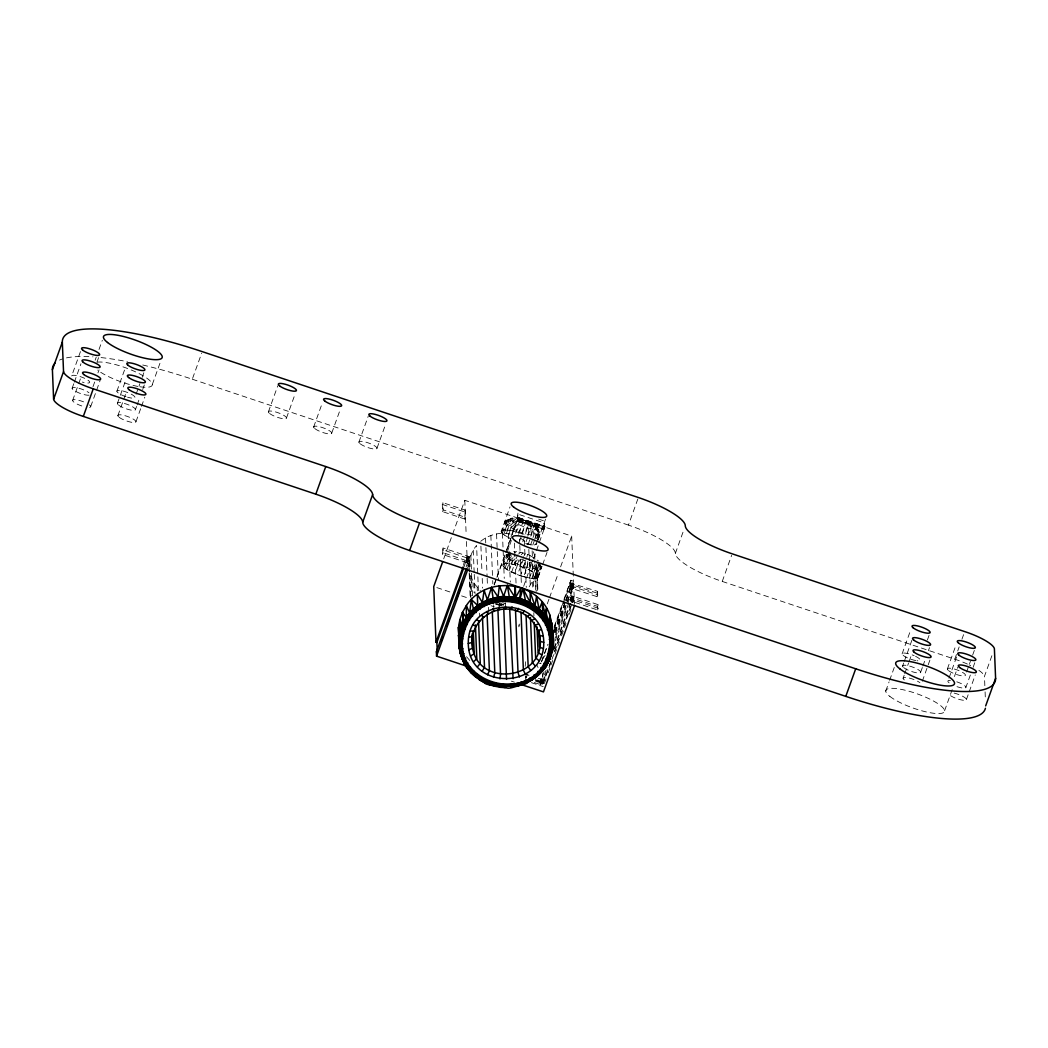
<?xml version="1.0" encoding="UTF-8"?>
<svg xmlns="http://www.w3.org/2000/svg" width="1048" height="1048" viewBox="0 0 1048 1048"><rect width="100%" height="100%" fill="white"/><g stroke="black" fill="none" stroke-linecap="round" stroke-linejoin="round"><path stroke-width="0.75" stroke-dasharray="5 3.75" d="M528.415 521.734L536.484 526.554L540.008 534.598C527.995 536.668 512.695 531.061 504.612 521.943L505.621 520.659L513.651 517.856L528.415 521.734L528.336 525.428L524.93 534.912M529.725 557.785L529.777 555.322L527.524 554.405L520.633 552.27L513.703 551.51M465.181 510.153L464.854 519.074L442.584 511.621L442.295 504.429L442.911 502.699L465.181 510.153L464.854 519.074L465.469 517.345L443.199 509.904L442.911 502.699M517.385 519.991L517.987 512.21L517.463 520.319M512.328 534.061L517.28 520.306L544.187 529.266L544.724 521.157L537.297 518.668M478.425 590.574L476.591 545.419C470.526 552.61 468.142 562.239 469.137 571.488M537.218 590.64L536.864 565.579L537.912 591.386M525.716 533.655L526.45 527.904L513.834 522.48L510.848 519.808L511.372 518.157M527.812 561.492L527.079 567.243L523.659 576.728L520.568 575.771L517.476 574.658L523.175 559.946L525.493 560.772L520.568 575.771C514.673 572.745 505.988 571.409 502.555 565.016L503.564 563.732L506.603 563.326L514.096 564.427L517.516 554.942M517.555 519.441L544.122 528.926L517.437 519.834M544.279 528.375L544.095 522.873L517.371 513.939M526.162 520.817L521.917 533.694L515.734 531.624L519.14 522.14L521.524 519.271M526.974 556.671L527.524 554.405M468.784 559.449C468.692 551.759 463.386 561.44 463.661 565.383M467.814 567.282L469.137 563.313L468.102 561.23L443.186 552.728L442.99 547.934L469.714 556.868L470.107 566.47L469.176 569.051L468.757 557.588M529.214 586.814L534.978 576.845L536.432 571.291M467.041 555.977L466.897 562.645L468.98 564.256M522.625 532.698L524.131 527.183M513.834 522.48L508.909 526.424L505.49 535.908L502.333 533.432L501.193 531.428L503.485 529.83L512.734 530.838L516.153 521.354L519.271 518.681M523.659 576.728L531.978 578.483L537.192 578.208L538.2 576.937L537.061 574.933L540.467 565.448L541.371 568.186C529.358 570.256 514.07 564.636 505.974 555.532L506.983 554.248L502.87 565.933M526.45 527.904L535.633 529.253L537.166 528.611L537.113 527.367M554.064 630.136L563.785 601.159M564.296 599.639L569.916 582.871L597.661 591.373L597.19 596.705L572.483 588.662L566.143 604.238M517.306 520.777L544.03 529.725L517.306 520.777L512.354 534.546M80.46 351.604L71.631 376.127A9.589 2.266 19.8 0 1 80.054 376.546A9.589 2.266 19.8 0 1 89.656 381.891A9.589 2.266 19.8 0 1 82.334 382.088M72.115 388.323L73.779 383.725M74.329 382.192L80.958 363.787M72.613 400.506L78.128 385.179M78.692 383.647L81.443 375.97M95.145 360.211L96.246 357.145M99.01 349.482L102.324 340.286M96.901 362.254L98.564 357.656M92.984 386.712L95.185 380.581M97.949 372.905L99.049 369.839M90.718 406.559L100.097 380.503M116.878 391.271L125.708 366.735M117.376 403.454L126.205 378.931M117.874 415.65L126.703 391.114M136.083 394.258L139.947 383.529M142.161 377.398L143.812 372.787M135.48 409.506L136.581 406.441M137.131 404.908L139.895 397.244M142.659 389.581L144.31 384.983M135.978 421.702L140.943 407.895M141.493 406.362L144.807 397.166M152.314 384.485L160.593 361.495M142.738 364.992A149.183 35.331 19.8 0 1 192.295 379.219L201.674 353.163M268.393 411.89L277.772 385.821M286.497 417.942L295.326 393.419M313.653 427.034L322.483 402.498M331.744 433.086L340.587 408.55M358.901 442.164L368.293 416.095M377.005 448.216L385.834 423.693M442.584 511.621L443.199 509.904M466.897 562.645L442.57 554.457L442.99 547.934M442.57 554.457L443.186 552.728M443.71 558.833L452.029 535.738M452.592 534.192L464.788 500.315L571.684 536.078L573.518 581.168L565.2 604.277M464.264 566.47L466.714 557.85L442.374 549.65M466.046 567.06L469.714 556.868M517.424 524.472L513.69 529.07L510.271 538.567L503.682 534.624L501.193 531.428L510.035 506.891M501.507 532.345L505.621 520.659L512.341 517.922M502.333 533.432L506.904 520.345C518.642 520.804 531.31 524.773 539.943 532.934L537.506 539.707M505.241 529.738L508.66 520.253L513.651 517.856M503.682 534.624L507.101 525.14L512.485 521.511M507.415 529.882L510.834 520.398L515.275 517.961M501.193 531.428L503.485 529.83L509.944 530.249L513.35 520.764L517.175 518.236M494.158 584.522L511.778 535.594M494.184 585.007L496.385 578.889M496.935 577.356L506.289 551.366M506.839 549.833L511.804 536.078M523.175 559.946L520.908 559.029L517.882 563.955L514.463 573.439L505.044 568.212L502.555 565.016L506.42 554.287M506.983 552.741L511.398 540.48M515.551 533.078L519.546 525.441M503.708 567.02L508.267 553.92M506.603 563.326L510.022 553.842M505.044 568.212L508.463 558.728L513.847 555.099M509.944 530.249L518.826 532.594L523.843 519.991M518.55 534.297L521.812 526.358M508.778 563.47L511.214 556.684M506.852 569.496L510.271 559.999L515.21 556.069M502.555 565.016L504.848 563.418L511.306 563.837L514.712 554.353M509.079 570.819L512.485 561.335L516.874 557.051M519.703 540.834L521.655 535.41M511.634 572.143L515.053 562.658L518.786 558.06M522.795 541.79L524.747 536.366M519.048 559.789L517.096 565.213L529.122 569.798L537.061 574.933M527.76 536.209L531.166 526.725L530.537 522.703M527.734 537.152L525.297 543.938L532.79 545.039L536.602 544.082L536.838 543.349L534.546 544.947L523.646 543.349M530.812 536.183L533.733 528.061L532.463 523.699M511.306 563.837L520.188 566.169L523.594 556.684M528.087 544.528L530.537 537.742M533.026 537.506L535.96 529.384L534.126 524.694M530.615 544.894L533.052 538.122M523.279 567.282L526.699 557.798M534.834 538.79L537.768 530.668L535.489 525.664M532.79 545.039L534.742 539.615M535.227 538.266L536.209 535.554L534.31 529.319M536.668 538.633L539.104 531.86L536.484 526.554M536.982 538.174L537.965 535.462L535.633 529.253M526.293 568.501L529.712 559.016M535.829 544.633L537.283 540.558M537.938 540.283L545.667 518.812M538.056 540.021L540.008 534.598L537.166 528.611M520.568 575.771L529.45 578.103L535.908 578.535L538.2 576.937L535.711 573.741L529.122 569.798L532.528 560.313M523.659 586.304L533 559.829M533.576 558.767L544.017 529.24M531.677 571.134L535.096 561.636M529.45 578.103L532.869 568.619L532.161 562.527L530.052 562.082L530.065 568.029M533.904 572.457L537.323 562.972M531.978 578.483L535.397 568.999L534.048 562.802M535.711 573.741L539.13 564.243M534.153 578.627L537.572 569.13L535.672 562.907M535.908 578.535L539.327 569.051L536.995 562.841M519.887 623.992L518.852 626.861L518.655 622.067M537.192 578.208L541.305 566.523M538.2 576.937L542.065 566.195M542.615 564.662L547.03 552.401M537.965 577.671L541.371 568.186L539.104 563.392M547.292 603.831L548.956 599.22M549.506 597.674L558.388 573.033M560.601 566.876L571.684 536.078M525.192 666.358L525.703 661.746M541.58 661.563L547.58 644.913M554.117 626.756L563.379 601.028M563.916 599.508L570.846 580.278L573.518 581.168M554.261 631.892L565.16 601.618M565.697 600.111L571.697 583.461L570.007 585.033L554.104 627.883M554.353 632.507L565.239 602.246M565.789 600.727L571.081 586.042L570.846 580.278M555.217 631.996L564.649 605.809M555.584 634.616L567.034 602.836M567.571 601.329L571.933 589.225L571.671 583.369M555.427 637.826L567.047 605.561M567.597 604.028L573.754 586.932C569.13 585.78 570.178 593.351 569.916 582.871M544.095 671.689L541.358 679.287L538.318 678.279M555.283 640.721L571.474 595.631L574.147 596.535L554.182 651.974M546.165 670.039L541.502 683.126L535.449 681.108M554.104 648.149L570.138 603.452M536.995 679.89C543.598 684.462 545.877 674.545 546.715 670.065M554.34 648.882L570.688 603.478M571.239 601.958L572.391 598.788L573.531 598.369L597.583 606.412L597.727 610.015L573.675 601.971C570.793 603.871 570.832 594.95 574.147 596.653L598.198 604.696L597.727 610.015M550.855 661.209L543.087 682.772L535.672 680.283M534.284 682.536L540.467 684.554L543.388 683.178L571.92 604.054M544.357 683.532L546.021 678.908M548.235 672.75L550.462 666.594M551.012 665.048L552.676 660.423M554.89 654.266L559.331 641.952M561.545 635.782L565.986 623.468M569.313 614.233L570.977 609.609M597.19 596.705L597.661 591.373M597.583 606.412L598.198 604.696M967.409 664.065A29.986 7.1 19.8 0 0 954.754 659.192L722.242 581.43A49.125 11.633 19.8 0 1 675.357 553.423A49.728 11.777 19.8 0 0 628.446 525.1L637.826 499.045M675.357 553.423L683.637 530.419M722.242 581.43L731.635 555.361M885.743 691.104L889.058 681.907M889.608 680.375L894.573 666.58M902.092 653.9L910.922 629.363M902.59 666.083L903.69 663.017M904.241 661.485L911.97 640.027M903.075 678.279L904.188 675.213M904.738 673.681L908.603 662.939M909.153 661.406L911.917 653.742M927.375 640.027L929.026 635.429M920.694 672.148L922.345 667.537M922.895 666.004L925.659 658.341M928.41 650.677L929.524 647.612M922.292 681.265L930.572 658.262M947.353 669.03L956.182 644.507M954.754 659.192L959.169 646.93M961.933 639.254L963.584 634.656M948.951 678.161L956.68 656.69M954.414 676.55L957.715 667.34M944.576 710.793L952.855 687.789M966.557 672.03L970.422 661.288M972.623 655.157L974.837 649.026M956.994 686.689A9.589 2.266 19.8 0 0 965.942 687.278L970.356 675.017M973.12 667.34L974.771 662.742M966.439 699.461L968.653 693.331M969.204 691.798L975.269 674.938M984.845 685.68L984.465 676.34L992.744 653.349M541.606 661.55L547.855 644.716M555.152 632.782L565.566 605.744M572.208 596.679L570.544 598.342L570.636 600.74M541.816 682.143L540.768 682.746L536.34 681.279M524.131 555.65L525.205 553.58M542.366 659.297L545.039 655.432M535.371 679.667L540.611 682.707C539.471 676.34 543.833 678.934 541.921 684.41M521.301 554.772L522.886 552.859M597.046 593.103L572.981 585.059L570.007 585.033M598.342 608.285L574.291 600.242L571.173 601.107L571.029 597.504M515.511 523.476L511.123 527.747L507.717 537.231L510.271 538.567M518.564 554.051L520.633 552.27M480.718 541.305C489.089 534.467 500.708 531.572 511.214 534.375M572.745 602.141L572.693 596.548M505.752 523.934L511.476 520.62M507.114 557.523L512.839 554.209M514.424 552.768L516.651 551.549M504.913 522.86L510.848 519.808M506.276 556.449L511.031 554.012M504.612 521.943L510.625 519.114M505.974 555.532L510.782 553.265M504.848 521.197L510.795 518.564M506.21 554.785L510.677 552.807M540.951 679.143L541.096 682.746M192.295 379.219L628.446 525.1M518.21 517.476L544.934 526.41M518.197 517.633L544.921 526.581M518.157 517.882L544.881 526.817M518.013 518.537L544.737 527.485M517.895 518.957L544.619 527.891M517.581 519.205L544.488 528.336M517.476 519.69L544.344 528.795M442.295 504.429L464.565 511.882M571.081 586.042L597.805 594.976M574.304 600.373L571.632 599.469L571.474 595.631M467.434 565.566L470.107 566.47M502.568 602.757L505.542 603.753M500.813 603.792L503.774 604.775M500.8 603.845L503.774 604.84M500.499 604.093L503.459 605.089M499.346 603.936L502.32 604.932M498.9 604.002L501.874 604.997M497.328 603.871L501.782 605.351M495.783 603.674L500.237 605.168M495.743 603.91L500.197 605.403M495.73 604.08L498.704 605.076M436.833 587.601L452.33 592.775M461.618 595.893L469.373 598.474M491.054 605.731L494.158 606.766M529.057 675.305L526.214 674.349L528.834 675.868M525.742 679.667L525.585 676.065L528.441 677.021M531.375 682.641L543.244 686.61M511.398 681.161L514.45 682.183M518.826 532.594L523.293 534.401M520.188 566.169L529.122 569.798M529.777 555.322L538.476 560.955M571.933 589.225L570.348 588.19L570.204 584.587M520.712 538.2L528.624 544.593M470.893 598.041L469.91 573.846L473.722 583.002L480.377 590.627M466.57 656.703L471.613 662.69M537.349 528.061L540.244 533.864M539.432 563.09L541.606 567.44M533.366 551.798L536.275 559.881M536.851 664.93L538.069 667.602M536.589 529.017L539.235 535.135M537.952 562.606L540.598 568.723M525.585 676.065L526.358 677.938L526.266 675.541M532.685 529.214L534.035 535.41M530.786 528.939L531.506 535.03M985.094 691.903L985.343 698.112M573.61 583.33L574.461 604.329M573.125 583.212L573.269 586.814M573.675 596.535L573.819 600.137M572.981 585.059L573.138 588.662M573.531 598.369L573.675 601.971M572.824 585.02L572.968 588.622M573.361 598.329L573.518 601.932M572.64 583.186L572.811 588.609M573.177 596.495L573.348 601.919M572.496 585.02L572.483 588.662M573.033 598.342L573.033 601.984M572.143 583.238L572.339 588.74M572.064 585.229L572.09 588.95M572.601 598.552L572.627 602.259M571.226 583.579L571.37 587.168M571.763 596.888L571.92 600.491M570.832 583.854L570.977 587.456M571.37 597.163L571.514 600.766M570.479 584.195L570.623 587.797M570.741 597.91L570.898 601.5M543.454 679.143L543.598 682.746M543.244 679.576L543.388 683.178M542.707 673.183L543.113 683.571M542.628 680.322L542.772 683.912M542.222 680.597L542.366 684.2M541.502 678.829L541.541 682.536M541.253 679.039L541.449 684.54M536.471 564.715L537.519 590.522M540.794 679.17L540.965 684.593M540.624 679.156L540.768 682.746M540.323 680.951L540.467 684.554M534.663 554.379L534.991 562.435M535.056 564.047L536.17 591.478M539.851 680.833L539.995 684.436M534.978 576.845L535.502 589.749M532.148 550.842L532.41 557.287M532.672 563.745L533.72 589.552M532.554 582.072L532.882 590.129M533.799 612.713L533.93 615.936M528.821 549.427L529.279 560.719M529.345 562.331L530.393 588.138M524.38 540.611L525.1 558.348M525.166 559.96L526.279 587.378M519.546 539.013L519.743 543.846M519.808 545.471L520.136 553.527M520.398 559.986L521.446 585.793M514.411 543.126L516.048 583.461M508.346 533.681L509.132 553.03M509.197 554.641L510.311 582.059M502.437 533.275L504.271 578.431M505.254 602.626L505.45 607.473M496.556 533.864L497.211 549.99M497.276 551.602L498.455 580.644M499.372 603.216L499.569 608.063M490.857 535.436L492.626 578.981M492.691 580.592L492.822 583.828M493.674 604.788L493.87 609.635M485.525 537.938L485.853 546.008M485.918 547.619L487.097 576.649M487.163 578.26L487.49 586.33M488.342 607.303L488.538 612.137M480.914 546.139L481.962 571.946M482.224 578.404L482.617 588.072M479.342 613.159L479.473 616.381M477.194 587.64L477.325 590.862M473.264 550.161L474.181 572.745M474.246 574.356L475.032 593.705M473.722 583.002L474.115 592.683M470.84 555.388L471.495 571.514M471.561 573.125L472.478 595.709M471.155 577.854L471.875 595.591M469.386 560.942L469.845 572.234M469.609 573.963L470.591 598.159M468.548 557.156L468.744 561.951M469.203 573.099L470.251 598.919M468.26 556.763L468.456 561.571M467.906 556.436L468.102 561.23M467.5 556.174L467.683 560.968M464.788 500.315L466.19 535.056M466.452 541.489L467.605 569.889M466.832 557.968L467.12 562.894M466.426 557.693L466.622 562.501M528.69 528.493L528.703 534.441M59.566 360.08A149.183 35.331 19.8 0 1 62.749 358.861M66.496 357.879A149.183 35.331 19.8 0 1 92.971 356.857M101.04 357.578A149.183 35.331 19.8 0 1 127.358 361.665M969.086 664.838A29.986 7.1 19.8 0 1 970.697 665.624M978.898 670.353A29.986 7.1 19.8 0 1 984.465 676.34M97.267 362.163A31.152 7.375 19.8 0 1 142.698 375.551A31.152 7.375 19.8 0 1 139.685 386.725M137.891 386.424A31.152 7.375 19.8 0 1 97.582 370.088M904.345 679.903A9.589 2.266 19.8 0 1 907.516 677.676A9.589 2.266 19.8 0 1 919.921 682.707M915.585 656.336A9.589 2.266 19.8 0 1 917.026 660.738M915.755 660.554A9.589 2.266 19.8 0 1 902.131 654.122A9.589 2.266 19.8 0 1 914.157 655.681M954.178 693.108A9.589 2.266 19.8 0 1 966.164 698.82A9.589 2.266 19.8 0 1 958.54 699.212A9.589 2.266 19.8 0 1 948.335 693.409M956.798 681.816A9.589 2.266 19.8 0 1 965.942 687.278M949.108 682.851A9.589 2.266 19.8 0 1 951.008 680.44M81.77 405.969A9.589 2.266 19.8 0 1 72.901 399.982A9.589 2.266 19.8 0 1 86.106 402.943M89.46 404.934A9.589 2.266 19.8 0 1 89.552 407.371M89.054 395.188A9.589 2.266 19.8 0 1 75.43 391.271A9.589 2.266 19.8 0 1 75.273 387.537A9.589 2.266 19.8 0 1 88.962 392.751M126.035 396.734A9.589 2.266 19.8 0 1 117.795 390.498A9.589 2.266 19.8 0 1 133.135 395.279A9.589 2.266 19.8 0 1 127.581 397.218M541.043 663.07L539.838 663.633L541.043 663.07M889.844 696.383A31.152 7.375 19.8 0 0 940.803 713.426A31.152 7.375 19.8 0 0 914.839 693.029A31.152 7.375 19.8 0 0 889.844 696.383M903.848 667.707A9.589 2.266 19.8 0 0 919.528 672.96A9.589 2.266 19.8 0 0 911.537 666.672A9.589 2.266 19.8 0 0 903.848 667.707M948.61 670.654A9.589 2.266 19.8 0 0 964.291 675.908A9.589 2.266 19.8 0 0 956.3 669.633A9.589 2.266 19.8 0 0 948.61 670.654M360.171 443.789A9.589 2.266 19.8 0 0 375.839 449.029A9.589 2.266 19.8 0 0 367.861 442.754A9.589 2.266 19.8 0 0 360.171 443.789M314.911 428.658A9.589 2.266 19.8 0 0 330.592 433.898A9.589 2.266 19.8 0 0 322.601 427.623A9.589 2.266 19.8 0 0 314.911 428.658M269.65 413.515A9.589 2.266 19.8 0 0 285.331 418.755A9.589 2.266 19.8 0 0 277.34 412.48A9.589 2.266 19.8 0 0 269.65 413.515M119.131 417.274A9.589 2.266 19.8 0 0 134.812 422.514A9.589 2.266 19.8 0 0 126.821 416.239A9.589 2.266 19.8 0 0 119.131 417.274M118.634 405.078A9.589 2.266 19.8 0 0 134.314 410.318A9.589 2.266 19.8 0 0 126.323 404.043A9.589 2.266 19.8 0 0 118.634 405.078"/><path stroke-width="1.5" d="M469.543 620.246L466.334 617.311L466.347 605.6C485.958 574.985 538.266 580.526 549.951 615.386C550.763 620.613 558.964 656.258 547.776 654.214C532.908 708.147 445.596 683.073 465.037 629.18C481.805 579.151 563.339 602.456 547.776 654.214M552.597 645.896L551.156 654.515M552.689 633.634L552.702 630.569L552.453 633.66M505.621 684.855C503.682 692.4 518.577 684.92 521.996 684.803L543.467 691.89L574.514 605.639M519.087 602.823L521.066 587.771L515.708 597.308L515.275 586.225L514.096 601.618M462.64 643.852L458.88 643.144L458.513 627.333L459.836 619.696L462.469 612.386L466.347 605.6L469.818 613.408L472.583 616.224M542.929 620.717L546.06 618.019L546.624 608.364C542.17 612.229 561.649 645.804 549.388 644.402M462.286 655.851L462.168 658.93L465.653 658.406M509.001 601.002L509.223 596.404L507.337 585.295L503.63 596.364L503.852 600.962M463.635 633.961C453.836 633.529 467.081 617.246 462.469 612.386L466.334 617.311L461.5 627.215L465.037 629.18M468.286 643.485C467.264 595.919 543.375 594.622 543.755 642.28C544.777 689.846 468.679 691.143 468.286 643.485L472.019 642.463L472.334 633.529M532.672 609.687L534.952 605.849L530.091 591.871L530.327 603.006L528.441 606.884M498.743 601.526L498.075 596.967L499.346 585.675L503.63 596.364L520.188 598.382L530.354 602.797L539.157 609.399L548.759 622.577L545.379 625.08M499.975 678.921L500.551 674.362L497.931 609.844M466.334 617.311L469.635 612.949L471.338 599.548L477.718 605.482L480.01 609.346M500.486 684.527L499.975 687.305L505.555 687.658L489.167 684.698L494.617 686.204L495.429 683.61M484.307 606.596L482.381 602.482L484.124 590.299L488.905 604.355M546.1 617.822L542.104 601.984L539.013 609.884L536.537 612.962M462.836 638.874L459.103 637.747L459.836 619.696L461.5 627.215M548.759 622.577L549.951 615.386L553.003 638.18L549.283 639.437M534.952 605.849L536.55 596.43L539.157 609.399M468.77 637.132L472.465 636.752C475.229 618.936 493.883 606.465 511.424 609.491L512.066 606.844M529.934 677.846L531.86 680.073L536.445 676.68L526.921 682.693L525.48 680.349M549.951 615.386L550.816 627.595L547.266 629.704M493.608 677.388L494.8 672.973L492.311 611.678M520.188 598.382L522.939 588.439L530.354 602.797M553.003 638.18L551.995 622.866L552.178 633.005L548.576 634.512M534.048 674.86L536.314 676.838L544.056 668.768L540.139 673.091L537.768 671.414M543.833 663.397C550.187 663.096 544.41 671.742 541.043 667.576M547.03 664.353L549.532 659.349L546.087 658.917M551.314 654.397L549.335 659.598M469.635 612.949L477.718 605.482L487.372 600.046L491.525 587.365L498.075 596.967L503.63 596.364M985.421 708.265A149.183 35.331 19.8 0 1 845.775 696.37L409.624 550.488A49.728 11.777 19.8 0 1 362.713 522.179A49.125 11.633 19.8 0 0 315.815 494.171L83.316 416.41A29.986 7.1 19.8 0 1 53.605 399.262L52.4 369.708L62.33 342.106A149.183 35.331 19.8 0 1 202.225 351.63L638.376 497.512A49.728 11.777 19.8 0 1 685.287 525.821A49.125 11.633 19.8 0 0 732.185 553.829L964.684 631.59A29.986 7.1 19.8 0 1 994.395 648.738L995.6 678.292L985.67 705.894M53.605 399.262L63.535 371.66L62.33 342.106M83.316 416.41L93.246 388.808A29.986 7.1 19.8 0 1 63.535 371.66M315.815 494.171L325.758 466.57L93.246 388.808M362.713 522.179L372.643 494.577A49.125 11.633 19.8 0 0 325.758 466.57M409.624 550.488L419.554 522.9A49.728 11.777 19.8 0 1 372.643 494.577M442.61 561.924L433.728 586.566L435.994 642.214L436.885 642.516L437.278 652.118L436.387 651.817L466.321 568.645M435.994 642.214L463.098 566.916M436.885 642.516L463.714 567.99M441.103 641.468L442.754 636.896M446.579 626.259L449.317 618.648M455.893 600.399L461.919 583.671M467.107 666.345L436.558 656.127L467.605 569.889M845.775 696.37L855.705 668.781A149.183 35.331 19.8 0 0 995.6 678.292M490.529 682.13L489.167 684.698M461.434 627.032L463.583 622.027L462.469 612.386M487.608 674.794L489.403 670.641L487.11 614.18M523.882 604.591L525.402 600.294L522.939 588.439M546.899 664.432L549.532 659.349M511.424 609.491L517.162 610.879L518.446 608.39M485.84 680.1C479.146 684.907 498.259 686.099 484.084 682.497M482.159 671.231L484.517 667.432L482.486 617.429M543.663 668.965C572.706 632.782 528.035 581.706 487.595 600.976C469.032 608.403 456.666 628.865 459.784 648.778C461.408 652.21 463.779 672.475 470.526 667.131M494.617 686.204L500.053 687.187M481.438 677.545L479.303 679.72L484.307 682.418M466.386 617.508C484.7 587.745 534.493 590.653 548.707 622.761M477.456 666.803L480.272 663.45L478.569 621.516M517.162 610.879L522.559 613.211L524.445 610.984M477.39 674.493L474.901 676.405L479.578 679.667M552.899 643.904L552.702 630.569M536.131 676.785L540.139 673.091M473.604 661.655L476.801 658.812L475.425 624.936M473.735 671.008L470.932 672.62L467.408 668.27L475.216 676.392M539.982 616.656L542.89 613.408L542.104 601.984M522.559 613.211L527.458 616.421L529.882 614.547M470.735 655.93L474.233 653.664L473.316 631.079M467.827 662.899L464.461 663.685L467.84 668.467M527.458 616.421L531.703 620.403L534.598 618.962M468.954 649.812L472.622 648.162L472.098 635.258M521.839 684.816C534.349 677.742 520.843 689.532 520.751 682.327M487.372 600.046L498.075 596.967M515.826 683.741L516.533 686.348L521.996 684.803M531.703 620.403L535.161 625.04L538.436 624.123M531.86 680.073L526.921 682.693M464.054 653.677L460.36 653.664L462.168 658.93M463.046 648.804L459.26 648.358L458.513 627.333L459.98 632.403M535.161 625.04L537.742 630.189L541.305 629.835M470.382 630.962L473.919 631.197M543.087 635.953L539.353 635.691L537.742 630.189M548.877 649.354L552.519 649.118L552.427 645.909M543.755 642.28L539.943 641.389L539.157 630.857M473.08 625.158L476.342 625.97M419.554 522.9L855.705 668.781M543.27 648.633L539.51 647.101L538.855 630.962M476.788 619.879L479.67 621.228M467.015 624.582L463.583 622.027M479.303 679.72L484.176 682.51M541.659 654.804L538.056 652.655L537.008 626.848M481.373 615.307L483.796 617.115M538.96 660.607L535.633 657.882L534.192 622.394M475.019 676.445L470.932 672.62M476.08 612.569L473.486 609.189L471.338 599.548M535.266 665.886L532.292 662.624L530.458 617.455M486.704 611.574L488.604 613.748M530.668 670.458L528.166 666.738L526.07 615.124M507.337 585.295L514.764 597.072M482.381 602.482L477.325 594.399L477.718 605.482M492.626 608.796L493.936 611.246M525.336 674.192L523.371 670.104L521.013 612.032M464.67 663.908L462.103 658.786L461.461 653.965M458.88 643.144L458.552 635.075L459.666 641.166M462.325 659.035C438.444 593.993 545.248 570.623 552.794 638.52M519.415 676.969L518.039 672.606L515.485 609.7M493.739 602.666L491.525 587.365M550.816 627.595L552.231 632.822M498.966 607.054L499.634 609.674M511.083 687.252L510.756 684.593M459.26 648.358L460.426 653.808M513.088 678.724L509.656 608.05M472.019 642.463C473.238 689.558 548.34 681.252 539.681 634.931M458.552 635.075L459.627 645.961M459.915 649.013L460.386 653.729L460.19 649M459.325 648.516L458.513 627.333M503.761 608.639L506.538 679.379M436.387 651.817L436.558 656.127M505.503 606.386L505.516 609.085M52.4 369.708A149.183 35.331 19.8 0 1 54.915 363.25M459.941 638.271C453.601 698.4 550.37 704.112 552.257 644.166C555.139 587.207 464.814 581.915 459.941 638.271M460.413 638.429C454.125 697.955 549.925 703.614 551.798 644.271C554.654 587.889 465.233 582.636 460.413 638.429M460.95 638.573C454.74 697.392 549.414 702.985 551.261 644.35C554.091 588.622 465.718 583.435 460.95 638.573M461.552 638.704C455.421 696.75 548.838 702.265 550.672 644.389C553.462 589.408 466.255 584.286 461.552 638.704M462.181 638.808C456.142 696.029 548.235 701.466 550.043 644.415C552.781 590.207 466.819 585.164 462.181 638.808M514.987 540.611A18.864 4.467 19.8 0 0 545.838 550.934A18.864 4.467 19.8 0 0 530.118 538.58A18.864 4.467 19.8 0 0 514.987 540.611M513.625 507.022A18.864 4.467 19.8 0 0 544.475 517.345A18.864 4.467 19.8 0 0 528.755 504.992A18.864 4.467 19.8 0 0 513.625 507.022M899.787 668.794A31.152 7.375 19.8 0 0 950.733 685.837A31.152 7.375 19.8 0 0 924.781 665.428A31.152 7.375 19.8 0 0 899.787 668.794M107.525 342.486A31.152 7.375 19.8 0 0 158.471 359.529A31.152 7.375 19.8 0 0 132.52 339.133A31.152 7.375 19.8 0 0 107.525 342.486M914.275 652.301A9.589 2.266 19.8 0 0 929.956 657.541A9.589 2.266 19.8 0 0 921.965 651.266A9.589 2.266 19.8 0 0 914.275 652.301M913.79 640.118A9.589 2.266 19.8 0 0 929.458 645.358A9.589 2.266 19.8 0 0 921.48 639.084A9.589 2.266 19.8 0 0 913.79 640.118M913.293 627.922A9.589 2.266 19.8 0 0 928.96 633.175A9.589 2.266 19.8 0 0 920.982 626.887A9.589 2.266 19.8 0 0 913.293 627.922M959.536 667.432A9.589 2.266 19.8 0 0 975.216 672.685A9.589 2.266 19.8 0 0 967.225 666.397A9.589 2.266 19.8 0 0 959.536 667.432M959.038 655.249A9.589 2.266 19.8 0 0 974.719 660.489A9.589 2.266 19.8 0 0 966.728 654.214A9.589 2.266 19.8 0 0 959.038 655.249M958.54 643.066A9.589 2.266 19.8 0 0 974.221 648.306A9.589 2.266 19.8 0 0 966.23 642.031A9.589 2.266 19.8 0 0 958.54 643.066M370.101 416.187A9.589 2.266 19.8 0 0 385.782 421.44A9.589 2.266 19.8 0 0 377.791 415.152A9.589 2.266 19.8 0 0 370.101 416.187M324.841 401.056A9.589 2.266 19.8 0 0 340.521 406.296A9.589 2.266 19.8 0 0 332.53 400.022A9.589 2.266 19.8 0 0 324.841 401.056M279.593 385.913A9.589 2.266 19.8 0 0 295.261 391.166A9.589 2.266 19.8 0 0 287.283 384.878A9.589 2.266 19.8 0 0 279.593 385.913M83.814 374.529A9.589 2.266 19.8 0 0 99.495 379.782A9.589 2.266 19.8 0 0 91.504 373.494A9.589 2.266 19.8 0 0 83.814 374.529M83.316 362.346A9.589 2.266 19.8 0 0 98.997 367.586A9.589 2.266 19.8 0 0 91.006 361.311A9.589 2.266 19.8 0 0 83.316 362.346M82.818 350.163A9.589 2.266 19.8 0 0 98.499 355.403A9.589 2.266 19.8 0 0 90.508 349.128A9.589 2.266 19.8 0 0 82.818 350.163M129.074 389.673A9.589 2.266 19.8 0 0 144.742 394.913A9.589 2.266 19.8 0 0 136.764 388.638A9.589 2.266 19.8 0 0 129.074 389.673M128.577 377.476A9.589 2.266 19.8 0 0 144.257 382.73A9.589 2.266 19.8 0 0 136.266 376.455A9.589 2.266 19.8 0 0 128.577 377.476M128.079 365.294A9.589 2.266 19.8 0 0 143.759 370.534A9.589 2.266 19.8 0 0 135.768 364.259A9.589 2.266 19.8 0 0 128.079 365.294"/></g></svg>
